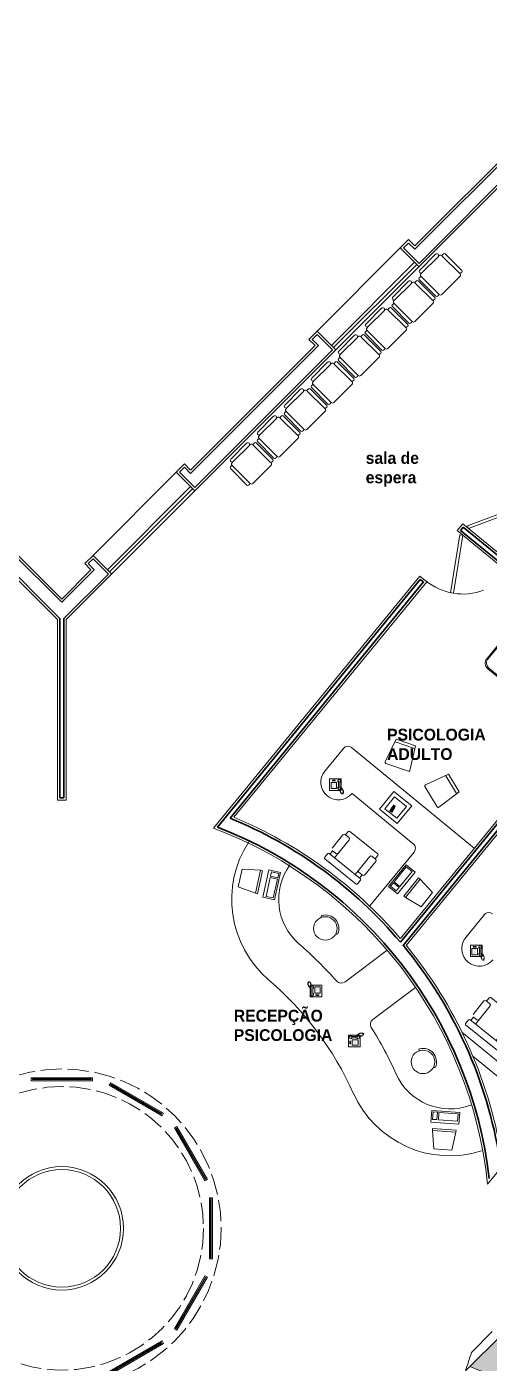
# Model space of a CAD drawing. Header units: millimetres. Extents: x 204 to 540, y 123 to 306.
# Drawn here: x 239.19 to 247.07, y 145.47 to 168.22 of the extents above; entities that cross this region are included whole.
import ezdxf

# ---------------------------------------------------------------- set-up
doc = ezdxf.new("R2010")
doc.units = ezdxf.units.MM
doc.header["$LTSCALE"] = 0.03
doc.linetypes.add('ACAD_ISO02W100', pattern=[15, 12, -3])
for name, color, linetype, lineweight in [('Banquetas', 253, 'Continuous', 0), ('butacas', 33, 'Continuous', 0), ('Detalles de pisos', 40, 'Continuous', 0), ('lockers', 253, 'Continuous', 0), ('Muebles', 200, 'Continuous', 0), ('mueblesmadera', 42, 'Continuous', 0), ('Muro carga', 150, 'Continuous', 35), ('Muros', 254, 'Continuous', 0), ('Proyeccion Trabes', 7, 'ACAD_ISO02W100', 0), ('Puertas', 22, 'Continuous', 0), ('sillonlobbie', 202, 'Continuous', 0), ('Ventanas', 121, 'Continuous', 0), ('Áreas verdes', 72, 'Continuous', 0)]:
    doc.layers.add(name, color=color, linetype=linetype, lineweight=lineweight)
doc.styles.get("Standard").update_dxf_attribs({"font": ''})
doc.styles.get('Standard').set_extended_font_data('Copperplate Gothic Bold', bold=True)

# ---------------------------------------------------------------- blocks, each defined once
blk = doc.blocks.new('A$C1767791E')
at = {"layer": 'lockers', "ltscale": 0.05}
for p, q in [((0.28, 1.708), (0.267, 1.693)), ((0.854, 1.211), (0.267, 1.693)), ((0.866, 1.227), (0.28, 1.708)), ((0.868, 1.071), (0, 0.013)), ((0.883, 1.058), (0.015, 0))]:
    blk.add_line(p, q, dxfattribs=at)
for radius in [0.1, 0.12]:
    blk.add_arc((0.79, 1.134), radius, 320.6422, 50.6422, dxfattribs=at)
blk = doc.blocks.new('RECTANG')
for p, q in [((1, 1), (0, 1)), ((0, 1), (0, 0)), ((1, 0), (1, 1)), ((0, 0), (1, 0))]:
    blk.add_line(p, q)
blk = doc.blocks.new('FNPHONE')
for p, q in [((-9.102528, 0.223208), (-9.702528, 0.023208)), ((-8.902528, 0.623208), (-9.502528, 0.423208)), ((-8.702528, 1.023208), (-9.302528, 0.823208)), ((-8.502528, 1.423208), (-9.102528, 1.223208)), ((-8.302528, 1.823208), (-8.902528, 1.623208)), ((-7.14169, 0.561087), (-7.502528, -0.576792)), ((-7.287295, 6.539472), (-7.287295, 1.539472)), ((-6.287295, 6.539472), (-6.287295, 1.539472)), ((-3.872666, 4.847341), (-3.872666, 4.847341)), ((-3.872666, 3.909841), (-3.872666, 3.909841)), ((-3.872666, 2.972341), (-3.872666, 2.972341)), ((-3.872666, 2.034841), (-3.872666, 2.034841)), ((-2.935166, 4.847341), (-2.935166, 4.847341)), ((-2.935166, 3.909841), (-2.935166, 3.909841)), ((-2.935166, 2.972341), (-2.935166, 2.972341)), ((-2.935166, 2.034841), (-2.935166, 2.034841)), ((-1.997666, 4.847341), (-1.997666, 4.847341)), ((-1.997666, 3.909841), (-1.997666, 3.909841)), ((-1.997666, 2.972341), (-1.997666, 2.972341)), ((-1.997666, 2.034841), (-1.997666, 2.034841)), ((-9.302528, -0.176792), (-9.902528, -0.376792)), ((-9.302528, -0.576792), (-9.902528, -0.776792)), ((-9.302528, -0.976792), (-9.902528, -1.176792)), ((-9.302528, -1.376792), (-9.902528, -1.576792)), ((-9.102528, -1.776792), (-9.702528, -1.976792)), ((-8.902528, -2.176792), (-9.502528, -2.376792)), ((-8.431886, -2.461597), (-9.031886, -2.661597)), ((-7.902528, -1.976792), (-8.502528, -2.176792)), ((-7.702528, -1.576792), (-8.302528, -1.776792)), ((-7.502528, -1.176792), (-8.102528, -1.376792)), ((-7.302528, -0.776792), (-7.902528, -0.976792))]:
    blk.add_line(p, q)
for centre, start, end in [((-6.787295, 6.539472), 298.491464, 241.508536), ((-6.787295, 1.539472), 118.491464, 61.508536)]:
    blk.add_arc(centre, 1.048157, start, end)
for p, xscale, yscale, zscale in [((-8.205282, 0), 8.205282, 8.104073, 8.205282), ((-4.810166, 1.253591), 3.75, 4.375, 3.75), ((-4.028916, 6.722341), 2.03125, 0.46875, 2.03125)]:
    blk.add_blockref('RECTANG', p, dxfattribs=dict(xscale=xscale, yscale=yscale, zscale=zscale))
blk = doc.blocks.new('KEYBOARD', base_point=(60, 294))
for p, xscale, yscale, zscale in [((60, 294), 19, 8, 19), ((61, 295), 13, 5, 13), ((75, 295), 3, 5, 3)]:
    blk.add_blockref('RECTANG', p, dxfattribs=dict(xscale=xscale, yscale=yscale, zscale=zscale))
blk = doc.blocks.new('A$C6171186E')
at = {"layer": 'sillonlobbie', "ltscale": 0.05}
for p, q in [((0.038, 0.514), (0.225, 0.744)), ((0.143, 0.429), (0.392, 0.736)), ((0.833, 0.38), (0.301, 0.81)), ((0.375, 0.901), (0.906, 0.471)), ((0.493, 0.146), (0.742, 0.453)), ((0.598, 0.061), (0.784, 0.291))]:
    blk.add_line(p, q, dxfattribs=at)
at = {"layer": 'sillonlobbie'}
for p, q in [((0.263, 0.748), (0.326, 0.698)), ((0.27, 0.743), (0.315, 0.799)), ((0.299, 0.835), (0.35, 0.898)), ((0.004, 0.414), (0.049, 0.47)), ((0.042, 0.476), (0.105, 0.425)), ((0.482, 0.004), (0.007, 0.389)), ((0.718, 0.38), (0.78, 0.329)), ((0.819, 0.391), (0.773, 0.335)), ((0.909, 0.445), (0.858, 0.382)), ((0.497, 0.108), (0.56, 0.057)), ((0.553, 0.062), (0.507, 0.007))]:
    blk.add_line(p, q, dxfattribs=at)
for centre, radius, start, end in [((0.246, 0.728), 0.027, 51, 141), ((0.309, 0.677), 0.027, 321, 51), ((0.059, 0.497), 0.027, 141, 231), ((0.895, 0.457), 0.018, 321, 51), ((0.018, 0.403), 0.018, 141, 231), ((0.122, 0.446), 0.027, 231, 321), ((0.701, 0.359), 0.027, 51, 141), ((0.493, 0.018), 0.018, 231, 321), ((0.514, 0.129), 0.027, 141, 231), ((0.577, 0.078), 0.027, 231, 321)]:
    blk.add_arc(centre, radius, start, end, dxfattribs=at)
at = {"layer": 'sillonlobbie', "ltscale": 0.05}
for centre, start, end in [((0.313, 0.824), 141, 231), ((0.364, 0.887), 51, 141), ((0.844, 0.394), 231, 321)]:
    blk.add_arc(centre, 0.018, start, end, dxfattribs=at)
blk = doc.blocks.new('DIGITIZE')
for p, q in [((0, 16), (0, 0)), ((16, 16), (0, 16)), ((2.666667, 13.333333), (2.666667, 2.666667)), ((13.333333, 13.333333), (2.666667, 13.333333)), ((13.333333, 2.666667), (13.333333, 13.333333)), ((16, 0), (16, 16)), ((0, 0), (16, 0)), ((2.666667, 2.666667), (13.333333, 2.666667))]:
    blk.add_line(p, q)
blk.add_lwpolyline([(9.161793, 9.256161, 2.5, 1.75, 0), (7.182818, 9.545396, 1.75, 1.75, 0)], format="xyseb")
at = {"const_width": 2.5}
blk.add_lwpolyline([(12.625, 8.75), (9.161793, 9.256161)], dxfattribs=at)
blk.add_circle((7.924934, 9.436933), 0.5)
blk = doc.blocks.new('A$C45897303')
for p, q in [((0, 0.02), (0, 0.425)), ((0.022, 0.445), (0.45, 0.398)), ((0.4, 0.048), (0.4, 0.398)), ((0.45, 0.048), (0.45, 0.398)), ((0.022, 0), (0.45, 0.048))]:
    blk.add_line(p, q)
for centre, start, end in [((0.02, 0.425), 83.6598, 180), ((0.02, 0.02), 180, 276.3402)]:
    blk.add_arc(centre, 0.02, start, end)
blk = doc.blocks.new('A$C41484384')
for p, q in [((0.428, 0.445), (0, 0.398)), ((0, 0.398), (0, 0.048)), ((0.05, 0.398), (0.05, 0.048)), ((0.45, 0.425), (0.45, 0.02)), ((0.428, 0), (0, 0.048))]:
    blk.add_line(p, q)
for centre, start, end in [((0.43, 0.425), 360, 96.3402), ((0.43, 0.02), 263.6598, 360)]:
    blk.add_arc(centre, 0.02, start, end)
blk = doc.blocks.new('A$C43936B37')
at = {"layer": 'butacas'}
for p, q in [((0, 0.11), (0, 0.51)), ((0.02, 0.53), (0.04, 0.53)), ((0.06, 0.51), (0.06, 0.53)), ((0.06, 0.11), (0.06, 0.51)), ((0.09, 0.56), (0.53, 0.56)), ((0.56, 0.51), (0.56, 0.53)), ((0.56, 0.51), (0.56, 0.11)), ((0.58, 0.53), (0.6, 0.53)), ((0.62, 0.51), (0.62, 0.11)), ((0.65, 0.11), (0.65, 0.51)), ((0.67, 0.53), (0.69, 0.53)), ((0.71, 0.51), (0.71, 0.53)), ((0.71, 0.11), (0.71, 0.51)), ((0.74, 0.56), (1.18, 0.56)), ((1.21, 0.51), (1.21, 0.53)), ((1.21, 0.51), (1.21, 0.11)), ((1.23, 0.53), (1.25, 0.53)), ((1.27, 0.51), (1.27, 0.11)), ((1.3, 0.11), (1.3, 0.51)), ((1.32, 0.53), (1.34, 0.53)), ((1.36, 0.51), (1.36, 0.53)), ((1.36, 0.11), (1.36, 0.51)), ((1.39, 0.56), (1.83, 0.56)), ((1.86, 0.51), (1.86, 0.53)), ((1.86, 0.51), (1.86, 0.11)), ((1.88, 0.53), (1.9, 0.53)), ((1.92, 0.51), (1.92, 0.11)), ((1.95, 0.11), (1.95, 0.51)), ((1.97, 0.53), (1.99, 0.53)), ((2.01, 0.51), (2.01, 0.53)), ((2.01, 0.11), (2.01, 0.51)), ((2.04, 0.56), (2.48, 0.56)), ((2.51, 0.51), (2.51, 0.53)), ((2.51, 0.51), (2.51, 0.11)), ((2.53, 0.53), (2.55, 0.53)), ((2.57, 0.51), (2.57, 0.11)), ((2.6, 0.11), (2.6, 0.51)), ((2.62, 0.53), (2.64, 0.53)), ((2.66, 0.51), (2.66, 0.53)), ((2.66, 0.11), (2.66, 0.51)), ((2.69, 0.56), (3.13, 0.56)), ((3.16, 0.51), (3.16, 0.53)), ((3.16, 0.51), (3.16, 0.11)), ((3.18, 0.53), (3.2, 0.53)), ((3.22, 0.51), (3.22, 0.11)), ((3.25, 0.11), (3.25, 0.51)), ((3.27, 0.53), (3.29, 0.53)), ((3.31, 0.51), (3.31, 0.53)), ((3.31, 0.11), (3.31, 0.51)), ((3.34, 0.56), (3.78, 0.56)), ((3.81, 0.51), (3.81, 0.53)), ((3.81, 0.51), (3.81, 0.11)), ((3.83, 0.53), (3.85, 0.53)), ((3.87, 0.51), (3.87, 0.11)), ((3.9, 0.11), (3.9, 0.51)), ((3.92, 0.53), (3.94, 0.53)), ((3.96, 0.51), (3.96, 0.53)), ((3.96, 0.11), (3.96, 0.51)), ((3.99, 0.56), (4.43, 0.56)), ((4.46, 0.51), (4.46, 0.53)), ((4.46, 0.51), (4.46, 0.11)), ((4.48, 0.53), (4.5, 0.53)), ((4.52, 0.51), (4.52, 0.11)), ((4.55, 0.11), (4.55, 0.51)), ((4.57, 0.53), (4.59, 0.53)), ((4.61, 0.51), (4.61, 0.53)), ((4.61, 0.11), (4.61, 0.51)), ((4.64, 0.56), (5.08, 0.56)), ((5.11, 0.51), (5.11, 0.53)), ((5.11, 0.51), (5.11, 0.11)), ((5.13, 0.53), (5.15, 0.53)), ((5.17, 0.51), (5.17, 0.11)), ((0.02, 0.09), (0.04, 0.09)), ((0.06, 0.09), (0.06, 0.11)), ((0.09, 0.06), (0.12, 0.06)), ((0.09, 0.03), (0.09, 0.03)), ((0.5, 0.06), (0.12, 0.06)), ((0.5, 0.06), (0.53, 0.06)), ((0.53, 0.03), (0.53, 0.03)), ((0.56, 0.09), (0.56, 0.11)), ((0.58, 0.09), (0.6, 0.09)), ((0.67, 0.09), (0.69, 0.09)), ((0.71, 0.09), (0.71, 0.11)), ((0.74, 0.06), (0.77, 0.06)), ((0.74, 0.03), (0.74, 0.03)), ((1.15, 0.06), (0.77, 0.06)), ((1.15, 0.06), (1.18, 0.06)), ((1.18, 0.03), (1.18, 0.03)), ((1.21, 0.09), (1.21, 0.11)), ((1.23, 0.09), (1.25, 0.09)), ((1.32, 0.09), (1.34, 0.09)), ((1.36, 0.09), (1.36, 0.11)), ((1.39, 0.06), (1.42, 0.06)), ((1.39, 0.03), (1.39, 0.03)), ((1.8, 0.06), (1.42, 0.06)), ((1.8, 0.06), (1.83, 0.06)), ((1.83, 0.03), (1.83, 0.03)), ((1.86, 0.09), (1.86, 0.11)), ((1.88, 0.09), (1.9, 0.09)), ((1.97, 0.09), (1.99, 0.09)), ((2.01, 0.09), (2.01, 0.11)), ((2.04, 0.06), (2.07, 0.06)), ((2.04, 0.03), (2.04, 0.03)), ((2.45, 0.06), (2.07, 0.06)), ((2.45, 0.06), (2.48, 0.06)), ((2.48, 0.03), (2.48, 0.03)), ((2.51, 0.09), (2.51, 0.11)), ((2.53, 0.09), (2.55, 0.09)), ((2.62, 0.09), (2.64, 0.09)), ((2.66, 0.09), (2.66, 0.11)), ((2.69, 0.06), (2.72, 0.06)), ((2.69, 0.03), (2.69, 0.03)), ((3.1, 0.06), (2.72, 0.06)), ((3.1, 0.06), (3.13, 0.06)), ((3.13, 0.03), (3.13, 0.03)), ((3.16, 0.09), (3.16, 0.11)), ((3.18, 0.09), (3.2, 0.09)), ((3.27, 0.09), (3.29, 0.09)), ((3.31, 0.09), (3.31, 0.11)), ((3.34, 0.06), (3.37, 0.06)), ((3.34, 0.03), (3.34, 0.03)), ((3.75, 0.06), (3.37, 0.06)), ((3.75, 0.06), (3.78, 0.06)), ((3.78, 0.03), (3.78, 0.03)), ((3.81, 0.09), (3.81, 0.11)), ((3.83, 0.09), (3.85, 0.09)), ((3.92, 0.09), (3.94, 0.09)), ((3.96, 0.09), (3.96, 0.11)), ((3.99, 0.06), (4.02, 0.06)), ((3.99, 0.03), (3.99, 0.03)), ((4.4, 0.06), (4.02, 0.06)), ((4.4, 0.06), (4.43, 0.06)), ((4.43, 0.03), (4.43, 0.03)), ((4.46, 0.09), (4.46, 0.11)), ((4.48, 0.09), (4.5, 0.09)), ((4.57, 0.09), (4.59, 0.09)), ((4.61, 0.09), (4.61, 0.11)), ((4.64, 0.06), (4.67, 0.06)), ((4.64, 0.03), (4.64, 0.03)), ((5.05, 0.06), (4.67, 0.06)), ((5.05, 0.06), (5.08, 0.06)), ((5.08, 0.03), (5.08, 0.03)), ((5.11, 0.09), (5.11, 0.11)), ((5.13, 0.09), (5.15, 0.09)), ((0.5, 0), (0.12, 0)), ((1.15, 0), (0.77, 0)), ((1.8, 0), (1.42, 0)), ((2.45, 0), (2.07, 0)), ((3.1, 0), (2.72, 0)), ((3.75, 0), (3.37, 0)), ((4.4, 0), (4.02, 0)), ((5.05, 0), (4.67, 0))]:
    blk.add_line(p, q, dxfattribs=at)
for centre, radius, start, end in [((0.02, 0.51), 0.02, 90, 180), ((0.04, 0.51), 0.02, 0, 90), ((0.09, 0.53), 0.03, 90, 180), ((0.53, 0.53), 0.03, 0, 90), ((0.58, 0.51), 0.02, 90, 180), ((0.6, 0.51), 0.02, 360, 90), ((0.67, 0.51), 0.02, 90, 180), ((0.69, 0.51), 0.02, 0, 90), ((0.74, 0.53), 0.03, 90, 180), ((1.18, 0.53), 0.03, 0, 90), ((1.23, 0.51), 0.02, 90, 180), ((1.25, 0.51), 0.02, 360, 90), ((1.32, 0.51), 0.02, 90, 180), ((1.34, 0.51), 0.02, 0, 90), ((1.39, 0.53), 0.03, 90, 180), ((1.83, 0.53), 0.03, 0, 90), ((1.88, 0.51), 0.02, 90, 180), ((1.9, 0.51), 0.02, 360, 90), ((1.97, 0.51), 0.02, 90, 180), ((1.99, 0.51), 0.02, 0, 90), ((2.04, 0.53), 0.03, 90, 180), ((2.48, 0.53), 0.03, 0, 90), ((2.53, 0.51), 0.02, 90, 180), ((2.55, 0.51), 0.02, 360, 90), ((2.62, 0.51), 0.02, 90, 180), ((2.64, 0.51), 0.02, 0, 90), ((2.69, 0.53), 0.03, 90, 180), ((3.13, 0.53), 0.03, 0, 90), ((3.18, 0.51), 0.02, 90, 180), ((3.2, 0.51), 0.02, 360, 90), ((3.27, 0.51), 0.02, 90, 180), ((3.29, 0.51), 0.02, 0, 90), ((3.34, 0.53), 0.03, 90, 180), ((3.78, 0.53), 0.03, 0, 90), ((3.83, 0.51), 0.02, 90, 180), ((3.85, 0.51), 0.02, 360, 90), ((3.92, 0.51), 0.02, 90, 180), ((3.94, 0.51), 0.02, 0, 90), ((3.99, 0.53), 0.03, 90, 180), ((4.43, 0.53), 0.03, 0, 90), ((4.48, 0.51), 0.02, 90, 180), ((4.5, 0.51), 0.02, 360, 90), ((4.57, 0.51), 0.02, 90, 180), ((4.59, 0.51), 0.02, 0, 90), ((4.64, 0.53), 0.03, 90, 180), ((5.08, 0.53), 0.03, 0, 90), ((5.13, 0.51), 0.02, 90, 180), ((5.15, 0.51), 0.02, 360, 90), ((0.02, 0.11), 0.02, 180, 270), ((0.04, 0.11), 0.02, 270, 0), ((0.09, 0.09), 0.03, 180, 270), ((0.12, 0.03), 0.03, 90, 180), ((0.12, 0.03), 0.03, 180, 270), ((0.5, 0.03), 0.03, 360, 90), ((0.5, 0.03), 0.03, 270, 0), ((0.53, 0.09), 0.03, 270, 0), ((0.58, 0.11), 0.02, 180, 270), ((0.6, 0.11), 0.02, 270, 360), ((0.67, 0.11), 0.02, 180, 270), ((0.69, 0.11), 0.02, 270, 0), ((0.74, 0.09), 0.03, 180, 270), ((0.77, 0.03), 0.03, 90, 180), ((0.77, 0.03), 0.03, 180, 270), ((1.15, 0.03), 0.03, 360, 90), ((1.15, 0.03), 0.03, 270, 0), ((1.18, 0.09), 0.03, 270, 0), ((1.23, 0.11), 0.02, 180, 270), ((1.25, 0.11), 0.02, 270, 360), ((1.32, 0.11), 0.02, 180, 270), ((1.34, 0.11), 0.02, 270, 0), ((1.39, 0.09), 0.03, 180, 270), ((1.42, 0.03), 0.03, 90, 180), ((1.42, 0.03), 0.03, 180, 270), ((1.8, 0.03), 0.03, 360, 90), ((1.8, 0.03), 0.03, 270, 0), ((1.83, 0.09), 0.03, 270, 0), ((1.88, 0.11), 0.02, 180, 270), ((1.9, 0.11), 0.02, 270, 360), ((1.97, 0.11), 0.02, 180, 270), ((1.99, 0.11), 0.02, 270, 0), ((2.04, 0.09), 0.03, 180, 270), ((2.07, 0.03), 0.03, 90, 180), ((2.07, 0.03), 0.03, 180, 270), ((2.45, 0.03), 0.03, 360, 90), ((2.45, 0.03), 0.03, 270, 0), ((2.48, 0.09), 0.03, 270, 0), ((2.53, 0.11), 0.02, 180, 270), ((2.55, 0.11), 0.02, 270, 360), ((2.62, 0.11), 0.02, 180, 270), ((2.64, 0.11), 0.02, 270, 0), ((2.69, 0.09), 0.03, 180, 270), ((2.72, 0.03), 0.03, 90, 180), ((2.72, 0.03), 0.03, 180, 270), ((3.1, 0.03), 0.03, 360, 90), ((3.1, 0.03), 0.03, 270, 0), ((3.13, 0.09), 0.03, 270, 0), ((3.18, 0.11), 0.02, 180, 270), ((3.2, 0.11), 0.02, 270, 360), ((3.27, 0.11), 0.02, 180, 270), ((3.29, 0.11), 0.02, 270, 0), ((3.34, 0.09), 0.03, 180, 270), ((3.37, 0.03), 0.03, 90, 180), ((3.37, 0.03), 0.03, 180, 270), ((3.75, 0.03), 0.03, 360, 90), ((3.75, 0.03), 0.03, 270, 0), ((3.78, 0.09), 0.03, 270, 0), ((3.83, 0.11), 0.02, 180, 270), ((3.85, 0.11), 0.02, 270, 360), ((3.92, 0.11), 0.02, 180, 270), ((3.94, 0.11), 0.02, 270, 0), ((3.99, 0.09), 0.03, 180, 270), ((4.02, 0.03), 0.03, 90, 180), ((4.02, 0.03), 0.03, 180, 270), ((4.4, 0.03), 0.03, 360, 90), ((4.4, 0.03), 0.03, 270, 0), ((4.43, 0.09), 0.03, 270, 0), ((4.48, 0.11), 0.02, 180, 270), ((4.5, 0.11), 0.02, 270, 360), ((4.57, 0.11), 0.02, 180, 270), ((4.59, 0.11), 0.02, 270, 0), ((4.64, 0.09), 0.03, 180, 270), ((4.67, 0.03), 0.03, 90, 180), ((4.67, 0.03), 0.03, 180, 270), ((5.05, 0.03), 0.03, 360, 90), ((5.05, 0.03), 0.03, 270, 0), ((5.08, 0.09), 0.03, 270, 0), ((5.13, 0.11), 0.02, 180, 270), ((5.15, 0.11), 0.02, 270, 360)]:
    blk.add_arc(centre, radius, start, end, dxfattribs=at)

msp = doc.modelspace()

# ---------------------------------------------------------------- hatches: boundary and pattern name
at = {"layer": 'Áreas verdes', "ltscale": 0.05}
h = msp.add_hatch(dxfattribs=at)
h.set_pattern_fill('AR-CONC,_O', color=256, scale=0.002)
h.set_pattern_definition([(50, (0.99555, -2.28306), (0.36436934, -0.03187817), [0.0381, -0.4191]), (355, (0.99555, -2.28306), (-0.07048565, 0.3821133), [0.03048, -0.33528]), (100.451, (1.0259, -2.2857), (0.293885, 0.35023338), [0.03238, -0.35618]), (46.1842, (0.99555, -2.18146), (0.5421581, -0.08408466), [0.05715, -0.62865]), (96.6356, (1.0407, -2.18847), (0.4748085, 0.4948511), [0.04857, -0.53427]), (351.184, (0.99555, -2.18146), (0.4748092, 0.4948502), [0.04572, -0.50292]), (21, (1.04635, -2.20686), (0.30322976, -0.20453104), [0.0381, -0.4191]), (326, (1.04635, -2.20686), (0.12360406, 0.36837593), [0.03048, -0.33528]), (71.4514, (1.0716, -2.2239), (0.426833, 0.1638457), [0.03238, -0.35618]), (37.5, (0.99555, -2.28306), (0.006177207, 0.16911008), [0, -0.331216, 0, -0.34036, 0, -0.33655]), (7.5, (0.99555, -2.28306), (0.13363933, 0.20036115), [0, -0.194056, 0, -0.323596, 0, -0.12827]), (327.5, (0.88226, -2.28306), (0.27118119, -0.01145749), [0, -0.127, 0, -0.39624, 0, -0.52578]), (317.5, (0.83146, -2.28306), (0.29625836, 0.05085298), [0, -0.1651, 0, -0.263144, 0, -0.37338])])
edge = h.paths.add_edge_path()
edge.add_line((254.475, 152.24), (253.671, 152.346))
edge.add_line((253.671, 152.346), (253.098, 151.773))
edge.add_line((253.098, 151.773), (253.004, 151.785))
edge.add_line((253.004, 151.785), (252.969, 151.75))
edge.add_line((252.969, 151.75), (253.743, 151.647))
edge.add_line((253.743, 151.647), (253.734, 151.578))
edge.add_line((253.734, 151.578), (252.906, 151.687))
edge.add_line((252.906, 151.687), (252.297, 151.078))
edge.add_line((252.297, 151.078), (253.081, 150.975))
edge.add_line((253.081, 150.975), (253.061, 150.826))
edge.add_line((253.061, 150.826), (252.257, 150.932))
edge.add_line((252.257, 150.932), (251.684, 150.359))
edge.add_line((251.684, 150.359), (252.374, 150.268))
edge.add_line((252.374, 150.268), (252.358, 150.149))
edge.add_arc((252.607, 149.576), 0.625, -74.1773, 113.4287, ccw=False)
edge.add_ellipse((251.856, 148.914), major_axis=(-0.75, -0.663), ratio=0.823419, start_angle=449.5322, end_angle=496.8934, ccw=False)
edge.add_line((252.396, 148.29), (255.547, 150.988))
edge.add_line((255.547, 150.988), (254.475, 152.24))
h.paths.add_polyline_path([(253.995, 151.381), (253.999, 151.357), (254.013, 151.339), (254.022, 151.308), (254.02, 151.287), (254.027, 151.268), (254.034, 151.262), (254.077, 151.257), (254.034, 151.244), (254.031, 151.233), (254.045, 151.228), (254.091, 151.237), (254.113, 151.217), (254.202, 151.206), (254.22, 151.22), (254.227, 151.209), (254.259, 151.192), (254.277, 151.178), (254.284, 151.136), (254.334, 151.178), (254.324, 151.128), (254.331, 151.114), (254.359, 151.111), (254.399, 151.069), (254.431, 151.047), (254.438, 151), (254.466, 150.964), (254.484, 150.902), (254.481, 150.86), (254.495, 150.821), (254.509, 150.81), (254.595, 150.799), (254.509, 150.774), (254.484, 150.682), (254.481, 150.643), (254.449, 150.601), (254.413, 150.568), (254.406, 150.54), (254.431, 150.504), (254.466, 150.468), (254.42, 150.487), (254.356, 150.493), (254.327, 150.47), (254.306, 150.426), (254.27, 150.426), (254.241, 150.417), (254.22, 150.387), (254.166, 150.373), (254.12, 150.384), (254.07, 150.367), (254.052, 150.334), (254.031, 150.37), (254.016, 150.373), (253.978, 150.362), (253.958, 150.288), (253.955, 150.257), (253.929, 150.224), (253.9, 150.197), (253.895, 150.174), (253.915, 150.145), (253.943, 150.117), (253.906, 150.132), (253.855, 150.137), (253.832, 150.119), (253.815, 150.083), (253.786, 150.083), (253.763, 150.076), (253.746, 150.052), (253.703, 150.041), (253.666, 150.05), (253.626, 150.036), (253.612, 150.01), (253.595, 150.039), (253.56, 150.045), (253.526, 150.041), (253.503, 150.063), (253.466, 150.083), (253.429, 150.061), (253.412, 150.027), (253.412, 150.076), (253.406, 150.117), (253.38, 150.139), (253.357, 150.139), (253.332, 150.168), (253.329, 150.21), (253.303, 150.252), (253.306, 150.281), (253.289, 150.308), (253.303, 150.337), (253.237, 150.355), (253.289, 150.364), (253.295, 150.395), (253.277, 150.435), (253.269, 150.466), (253.329, 150.54), (253.346, 150.567), (253.335, 150.589), (253.349, 150.634), (253.377, 150.631), (253.397, 150.638), (253.437, 150.676), (253.463, 150.698), (253.529, 150.703), (253.546, 150.723), (253.546, 150.779), (253.543, 150.819), (253.56, 150.774), (253.58, 150.734), (253.606, 150.725), (253.643, 150.732), (253.655, 150.721), (253.666, 150.743), (253.584, 150.766), (253.648, 150.777), (253.656, 150.816), (253.634, 150.866), (253.623, 150.905), (253.698, 150.997), (253.72, 151.03), (253.703, 151.063), (253.692, 151.056), (253.681, 151.035), (253.681, 151.066), (253.677, 151.091), (253.661, 151.105), (253.647, 151.105), (253.631, 151.123), (253.629, 151.15), (253.613, 151.176), (253.615, 151.194), (253.604, 151.211), (253.613, 151.229), (253.572, 151.24), (253.604, 151.246), (253.608, 151.265), (253.597, 151.29), (253.592, 151.31), (253.629, 151.356), (253.64, 151.372), (253.633, 151.386), (253.642, 151.414), (253.659, 151.413), (253.672, 151.417), (253.697, 151.441), (253.713, 151.455), (253.754, 151.457), (253.765, 151.47), (253.765, 151.505), (253.763, 151.53), (253.774, 151.502), (253.786, 151.477), (253.802, 151.471), (253.826, 151.476), (253.836, 151.466), (253.881, 151.46), (253.89, 151.467), (253.893, 151.462), (253.918, 151.449), (253.922, 151.425), (253.947, 151.446), (253.942, 151.421), (253.945, 151.414), (253.959, 151.413), (253.979, 151.392)], flags=16)
h.paths.add_polyline_path([(253.815, 151.257), (253.815, 151.248), (253.809, 151.253)], flags=0)
h.paths.add_polyline_path([(254.07, 150.799), (254.07, 150.782), (254.059, 150.791)], flags=0)
h.paths.add_polyline_path([(253.626, 150.382), (253.626, 150.368), (253.617, 150.375)], flags=0)
edge = h.paths.add_edge_path()
edge.add_ellipse((251.856, 148.914), major_axis=(-0.75, -0.663), ratio=0.823419, start_angle=390.4511, end_angle=448.3049, ccw=False)
edge.add_arc((251.106, 148.251), 0.44, 267.4861, 329.7401, ccw=False)
edge.add_ellipse((250.334, 147.436), major_axis=(-0.772, -0.815), ratio=0.36167, start_angle=407.2679, end_angle=494.743, ccw=False)
edge.add_arc((249.562, 146.622), 0.468, -99.5829, 6.9664, ccw=False)
edge.add_ellipse((248.888, 146.089), major_axis=(-0.674, -0.532), ratio=0.455109, start_angle=233.4255, end_angle=486.5745, ccw=False)
edge.add_arc((249.562, 146.622), 0.468, 86.1135, 176.1658, ccw=False)
edge.add_ellipse((250.334, 147.436), major_axis=(-0.772, -0.815), ratio=0.36167, start_angle=225.257, end_angle=312.7321, ccw=False)
edge.add_arc((251.106, 148.251), 0.44, 113.1585, 185.5937, ccw=False)
edge.add_ellipse((251.856, 148.914), major_axis=(-0.75, -0.663), ratio=0.823419, start_angle=326.2466, end_angle=329.5489, ccw=False)
edge.add_line((250.929, 148.706), (250.136, 148.811))
edge.add_line((250.136, 148.811), (249.562, 148.237))
edge.add_line((249.562, 148.237), (250.253, 148.146))
edge.add_line((250.253, 148.146), (250.233, 147.997))
edge.add_line((250.233, 147.997), (249.429, 148.104))
edge.add_line((249.429, 148.104), (248.855, 147.53))
edge.add_line((248.855, 147.53), (249.545, 147.439))
edge.add_line((249.545, 147.439), (249.526, 147.29))
edge.add_line((249.526, 147.29), (248.722, 147.397))
edge.add_line((248.722, 147.397), (248.148, 146.823))
edge.add_line((248.148, 146.823), (248.838, 146.732))
edge.add_line((248.838, 146.732), (248.819, 146.583))
edge.add_line((248.819, 146.583), (248.015, 146.69))
edge.add_line((248.015, 146.69), (247.441, 146.116))
edge.add_line((247.441, 146.116), (248.131, 146.025))
edge.add_line((248.131, 146.025), (248.112, 145.876))
edge.add_line((248.112, 145.876), (247.308, 145.982))
edge.add_line((247.308, 145.982), (247.117, 145.792))
edge.add_arc((239.79, 147.764), 7.587, 341.2273, 344.9343, ccw=False)
edge.add_arc((247.8, 147.855), 2.664, 251.9416, 306.5792)
edge.add_line((249.387, 145.716), (252.38, 148.277))
edge = h.paths.add_edge_path()
edge.add_ellipse((251.856, 148.914), major_axis=(-0.75, -0.663), ratio=0.823419, start_angle=275.481, end_angle=316.6195, ccw=False)
edge.add_line((251.242, 149.465), (250.843, 149.518))
edge.add_line((250.843, 149.518), (250.27, 148.945))
edge.add_line((250.27, 148.945), (250.936, 148.856))
edge = h.paths.add_edge_path()
edge.add_line((252.308, 150.125), (251.55, 150.225))
edge.add_line((251.55, 150.225), (250.977, 149.652))
edge.add_line((250.977, 149.652), (251.391, 149.597))
edge.add_ellipse((251.856, 148.914), major_axis=(-0.75, -0.663), ratio=0.823419, start_angle=223.1066, end_angle=264.0485, ccw=False)
edge.add_arc((252.607, 149.576), 0.625, 118.559, 157.0759, ccw=False)
h.paths.add_polyline_path([(247.117, 145.792), (246.897, 145.572, -0.007053), (246.833, 145.373, 0.014081), (246.974, 145.322, 0.016176)])
h.paths.add_polyline_path([(246.897, 145.572), (246.737, 145.412, 0.009701), (246.833, 145.373, 0.007053)])

# ---------------------------------------------------------------- linework, layer by layer
at = {"layer": 'Banquetas'}
for radius, start, end in [(2.764, 245.6776, 306.6518), (2.664, 246.4915, 306.5792)]:
    msp.add_arc((247.8, 147.855), radius, start, end, dxfattribs=at)
at = {"layer": 'Detalles de pisos', "ltscale": 0.05}
for radius in [1.05, 1]:
    msp.add_circle((239.79, 147.764), radius, dxfattribs=at)
at = {"layer": 'Muebles', "linetype": 'ByBlock', "ltscale": 0.03}
for p, q in [((242.861, 153.88), (242.794, 153.579)), ((243.173, 153.859), (242.861, 153.88)), ((243.173, 153.859), (243.086, 153.468)), ((243.12, 153.46), (243.207, 153.851)), ((243.207, 153.851), (243.173, 153.859)), ((242.794, 153.579), (243.086, 153.468)), ((243.086, 153.468), (243.12, 153.46)), ((246.102, 149.429), (246.104, 149.465)), ((246.125, 149.118), (246.102, 149.429)), ((246.501, 149.401), (246.102, 149.429)), ((246.104, 149.465), (246.504, 149.437)), ((246.501, 149.401), (246.433, 149.096)), ((246.504, 149.437), (246.501, 149.401)), ((246.433, 149.096), (246.125, 149.118))]:
    msp.add_line(p, q, dxfattribs=at)
at = {"layer": 'Muebles', "ltscale": 0.05}
for p, q in [((245.612, 153.42), (245.864, 153.731)), ((245.891, 153.709), (245.639, 153.398)), ((245.864, 153.731), (245.891, 153.709)), ((245.891, 153.709), (246.102, 153.478)), ((245.639, 153.398), (245.612, 153.42)), ((245.908, 153.238), (245.639, 153.398)), ((246.102, 153.478), (245.908, 153.238))]:
    msp.add_line(p, q, dxfattribs=at)
at = {"layer": 'Muebles', "linetype": 'ByBlock', "ltscale": 0.03}
for centre in [(244.277, 152.868), (245.939, 150.598)]:
    msp.add_circle(centre, 0.2, dxfattribs=at)
for centre, radius, start, end in [((244.221, 153.075), 0.015, 105.1855, 285.1855), ((244.277, 152.868), 0.23, 336.7285, 105.1855), ((244.474, 152.783), 0.015, 156.7285, 336.7285), ((245.882, 150.806), 0.015, 105.1855, 285.1855), ((245.939, 150.598), 0.23, 336.7285, 105.1855), ((246.136, 150.513), 0.015, 156.7285, 336.7285)]:
    msp.add_arc(centre, radius, start, end, dxfattribs=at)
at = {"layer": 'mueblesmadera'}
for p, q in [((244.267, 155.547), (244.585, 155.933)), ((245.036, 153.252), (245.789, 154.169)), ((246.667, 152.717), (246.984, 153.104))]:
    msp.add_line(p, q, dxfattribs=at)
at = {"layer": 'mueblesmadera', "ltscale": 0.05}
for p, q in [((244.725, 155.947), (246.813, 154.235)), ((244.731, 155.166), (245.775, 154.31)), ((244.606, 151.957), (245.332, 152.499)), ((245.084, 151.316), (245.814, 151.861)), ((246.602, 151.106), (247.436, 150.422)), ((246.789, 150.694), (247.89, 149.791))]:
    msp.add_line(p, q, dxfattribs=at)
for centre, radius, start, end in [((244.662, 155.87), 0.1, 50.6422, 140.6422), ((244.499, 155.357), 0.3, 140.6422, 320.6422), ((244.482, 153.362), 1.8, 147.0037, 229.4328), ((245.712, 154.233), 0.1, 320.6422, 50.6422), ((244.482, 153.362), 1, 144.0293, 229.4328), ((247.061, 153.04), 0.1, 50.6422, 140.6422), ((246.899, 152.527), 0.3, 140.6422, 320.6422), ((246.397, 150.798), 1, 204.0658, 290.7968), ((246.397, 150.798), 1.8, 204.0658, 287.4496)]:
    msp.add_arc(centre, radius, start, end, dxfattribs=at)
at = {"layer": 'mueblesmadera'}
for centre, radius, start, end in [((239.743, 147.826), 6.287, 41.2392, 49.4328), ((239.743, 147.826), 5.487, 24.0658, 49.4328), ((244.546, 152.037), 0.1, 221.2392, 306.7493), ((245.144, 151.236), 0.1, 126.7493, 212.2595), ((239.743, 147.826), 6.287, 24.0658, 32.2595)]:
    msp.add_arc(centre, radius, start, end, dxfattribs=at)
at = {"layer": 'Muro carga'}
for p, q in [((245.801, 164.43), (247.979, 166.608)), ((245.872, 164.19), (248.219, 166.538)), ((245.61, 164.452), (245.695, 164.536)), ((245.695, 164.536), (245.801, 164.43)), ((245.61, 164.452), (245.872, 164.19)), ((244.054, 162.896), (244.139, 162.981)), ((244.054, 162.896), (244.16, 162.79)), ((244.139, 162.981), (244.401, 162.719)), ((241.982, 160.612), (244.16, 162.79)), ((242.053, 160.372), (244.401, 162.719)), ((241.792, 160.633), (241.876, 160.718)), ((241.792, 160.633), (242.053, 160.372)), ((241.876, 160.718), (241.982, 160.612)), ((246.623, 159.699), (246.578, 159.645)), ((249.402, 157.332), (246.578, 159.645)), ((249.446, 157.386), (246.623, 159.699)), ((238.952, 159.259), (239.79, 158.42)), ((238.711, 159.188), (239.755, 158.144)), ((240.236, 159.078), (240.321, 159.162)), ((240.236, 159.078), (240.342, 158.971)), ((240.321, 159.162), (240.582, 158.901)), ((239.79, 158.42), (240.342, 158.971)), ((239.825, 158.144), (240.582, 158.901)), ((245.894, 158.81), (242.441, 154.595)), ((245.948, 158.766), (245.894, 158.81)), ((245.948, 158.766), (242.655, 154.746)), ((239.755, 158.144), (239.755, 155.091)), ((239.825, 158.144), (239.825, 155.091)), ((249.402, 157.332), (245.554, 152.636)), ((248.822, 156.514), (245.6, 152.581)), ((239.755, 155.051), (239.755, 155.051)), ((239.825, 155.051), (239.825, 155.051))]:
    msp.add_line(p, q, dxfattribs=at)
for radius, start, end in [(7.327, 90.5865, 90.5897), (7.327, 89.7263, 90.2737), (7.327, 89.4103, 89.4135), (7.547, 40.206, 67.6916), (7.327, 6.6589, 68.7938), (7.547, 8.9673, 39.6651)]:
    msp.add_arc((239.79, 147.764), radius, start, end, dxfattribs=at)
at = {"layer": 'Muros'}
for p, q in [((217.36, 180.482), (239.715, 158.127)), ((239.865, 158.127), (254.128, 172.39)), ((245.801, 164.487), (247.922, 166.608)), ((245.553, 164.452), (245.695, 164.593)), ((245.695, 164.593), (245.801, 164.487)), ((244.139, 163.037), (245.553, 164.452)), ((245.553, 164.452), (245.872, 164.133)), ((243.998, 162.896), (244.139, 163.037)), ((243.998, 162.896), (244.104, 162.79)), ((244.139, 163.037), (244.457, 162.719)), ((241.982, 160.669), (244.104, 162.79)), ((240.321, 159.219), (241.735, 160.633)), ((241.735, 160.633), (241.876, 160.775)), ((241.735, 160.633), (242.053, 160.315)), ((241.876, 160.775), (241.982, 160.669)), ((246.617, 159.756), (246.522, 159.64)), ((249.441, 157.443), (246.617, 159.756)), ((249.346, 157.327), (246.522, 159.64)), ((239.008, 159.259), (239.79, 158.476)), ((240.179, 159.078), (240.321, 159.219)), ((240.179, 159.078), (240.285, 158.971)), ((240.321, 159.219), (240.639, 158.901)), ((239.79, 158.476), (240.285, 158.971)), ((245.888, 158.866), (242.375, 154.577)), ((246.004, 158.771), (245.888, 158.866)), ((246.004, 158.771), (242.72, 154.762)), ((239.715, 158.127), (239.715, 155.051)), ((239.865, 158.127), (239.865, 155.051)), ((249.346, 157.327), (245.554, 152.698)), ((248.828, 156.458), (245.652, 152.581)), ((251.018, 153.371), (247.039, 148.515)), ((239.27, 150.277), (239.27, 150.327)), ((240.31, 150.327), (239.27, 150.327)), ((240.31, 150.277), (239.27, 150.277)), ((240.31, 150.327), (240.31, 150.277)), ((240.597, 150.2), (240.622, 150.243)), ((241.497, 149.68), (240.597, 150.2)), ((241.522, 149.723), (240.622, 150.243)), ((241.522, 149.723), (241.497, 149.68)), ((241.707, 149.471), (241.75, 149.496)), ((242.227, 148.57), (241.707, 149.471)), ((242.27, 148.595), (241.75, 149.496)), ((242.27, 148.595), (242.227, 148.57)), ((242.303, 148.284), (242.353, 148.284)), ((242.303, 147.244), (242.303, 148.284)), ((242.353, 147.244), (242.353, 148.284)), ((242.353, 147.244), (242.303, 147.244)), ((241.707, 146.057), (242.227, 146.958)), ((241.75, 146.032), (242.27, 146.933)), ((242.227, 146.958), (242.27, 146.933)), ((241.75, 146.032), (241.707, 146.057)), ((240.597, 145.328), (241.497, 145.848)), ((241.497, 145.848), (241.522, 145.804)), ((247.308, 145.982), (246.661, 145.336)), ((247.12, 146.007), (246.765, 145.652)), ((240.622, 145.284), (241.522, 145.804))]:
    msp.add_line(p, q, dxfattribs=at)
for radius, start, end in [(7.287, 89.4103, 90.5897), (7.587, 40.5688, 67.2837), (7.287, 5.913, 69.2282), (7.587, 9.6377, 39.416), (7.287, 340.5412, 343.153)]:
    msp.add_arc((239.79, 147.764), radius, start, end, dxfattribs=at)
at = {"layer": 'Proyeccion Trabes'}
for radius in [2.713, 2.413]:
    msp.add_circle((239.79, 147.764), radius, dxfattribs=at)
at = {"layer": 'Puertas'}
for p, q in [((247.632, 160.076), (246.696, 159.723)), ((247.649, 160.03), (246.714, 159.677)), ((246.696, 159.723), (246.714, 159.677)), ((246.407, 158.582), (246.569, 159.569)), ((246.457, 158.574), (246.619, 159.561)), ((246.569, 159.569), (246.619, 159.561))]:
    msp.add_line(p, q, dxfattribs=at)
msp.add_arc((246.619, 159.561), 1, 230.6748, 290.6748, dxfattribs=at)
at = {"layer": 'Ventanas'}
for p, q in [((245.797, 164.208), (244.383, 162.793)), ((245.833, 164.172), (244.418, 162.758)), ((241.979, 160.389), (240.565, 158.975)), ((242.014, 160.354), (240.6, 158.94)), ((239.29, 150.297), (239.29, 150.307)), ((240.29, 150.307), (239.29, 150.307)), ((240.29, 150.297), (239.29, 150.297)), ((240.29, 150.307), (240.29, 150.297)), ((240.624, 150.207), (240.629, 150.216)), ((241.49, 149.707), (240.624, 150.207)), ((241.495, 149.716), (240.629, 150.216)), ((241.495, 149.716), (241.49, 149.707)), ((241.734, 149.463), (241.743, 149.468)), ((242.234, 148.597), (241.734, 149.463)), ((242.243, 148.602), (241.743, 149.468)), ((242.243, 148.602), (242.234, 148.597)), ((242.323, 148.264), (242.333, 148.264)), ((242.323, 147.264), (242.323, 148.264)), ((242.333, 147.264), (242.333, 148.264)), ((242.333, 147.264), (242.323, 147.264)), ((241.734, 146.064), (242.234, 146.93)), ((241.743, 146.059), (242.243, 146.925)), ((242.234, 146.93), (242.243, 146.925)), ((241.743, 146.059), (241.734, 146.064)), ((240.624, 145.32), (241.49, 145.82)), ((240.629, 145.312), (241.495, 145.812)), ((241.49, 145.82), (241.495, 145.812))]:
    msp.add_line(p, q, dxfattribs=at)

# ---------------------------------------------------------------- block references
at = {"layer": 'butacas', "ltscale": 0.05, "xscale": -1, "rotation": 224.9999999999995}
msp.add_blockref('A$C43936B37', (242.582, 160.773), dxfattribs=at)
at = {"layer": 'Muebles', "ltscale": 0.05}
for name, p, rotation in [('A$C45897303', (245.711, 155.538), 71), ('A$C41484384', (246.349, 155.535), 210.9999999999998), ('A$C6171186E', (245.175, 154.525), 180), ('A$C6171186E', (247.575, 151.695), 180)]:
    msp.add_blockref(name, p, dxfattribs=dict(at, rotation=rotation))
at = {"layer": 'Muebles', "xscale": -0.02427695969055321, "yscale": 0.024276959690539, "zscale": 0.02427695969054407}
msp.add_blockref('FNPHONE', (244.349, 155.218), dxfattribs=at)
at = {"layer": 'Muebles', "yscale": 0.024276959690539, "zscale": 0.02427695969054407}
for name, p, xscale, rotation in [('DIGITIZE', (245.747, 154.955), -0.02427695969054237, 51.00000000001549), ('FNPHONE', (244.215, 151.903), -0.02427695969055321, 180), ('FNPHONE', (244.868, 150.854), -0.024276959690539, 90)]:
    msp.add_blockref(name, p, dxfattribs=dict(at, xscale=xscale, rotation=rotation))
at = {"layer": 'Muebles', "linetype": 'ByBlock', "ltscale": 0.03, "xscale": 0.02509863766823747, "yscale": 0.02509863766823628, "zscale": 0.02509863766823022, "rotation": 77.49866685459676}
msp.add_blockref('KEYBOARD', (243.409, 153.358), dxfattribs=at)
at = {"layer": 'Muebles', "ltscale": 0.05, "extrusion": (0, 0, -1), "xscale": -0.02509863766823272, "yscale": 0.02509863766823628, "zscale": -0.02509863766823022, "rotation": 128.9999999999934}
msp.add_blockref('KEYBOARD', (-245.652, 153.953), dxfattribs=at)
at = {"layer": 'Muebles', "ltscale": 0.05, "xscale": -0.02427695969055321, "yscale": 0.024276959690539, "zscale": 0.02427695969054407}
msp.add_blockref('FNPHONE', (246.748, 152.389), dxfattribs=at)
at = {"layer": 'Muebles', "linetype": 'ByBlock', "ltscale": 0.03, "extrusion": (0, 0, -1), "xscale": -0.02509863766822337, "yscale": 0.02509863766823628, "zscale": -0.02509863766823022, "rotation": 184.0000000000027}
msp.add_blockref('KEYBOARD', (-246.564, 149.738), dxfattribs=at)
at = {"layer": 'sillonlobbie', "ltscale": 0.05, "rotation": 180}
msp.add_blockref('A$C1767791E', (247.908, 158.517), dxfattribs=at)

# ---------------------------------------------------------------- texts
for s, p in [('sala de', (244.964, 160.777)), ('espera', (244.964, 160.446)), ('PSICOLOGIA', (245.328, 156.068)), ('ADULTO', (245.328, 155.737)), ('RECEPÇÃO', (242.718, 151.284)), ('PSICOLOGIA', (242.718, 150.953))]:
    msp.add_text(s, height=0.2).set_placement(p)

doc.saveas('drawing.dxf')
